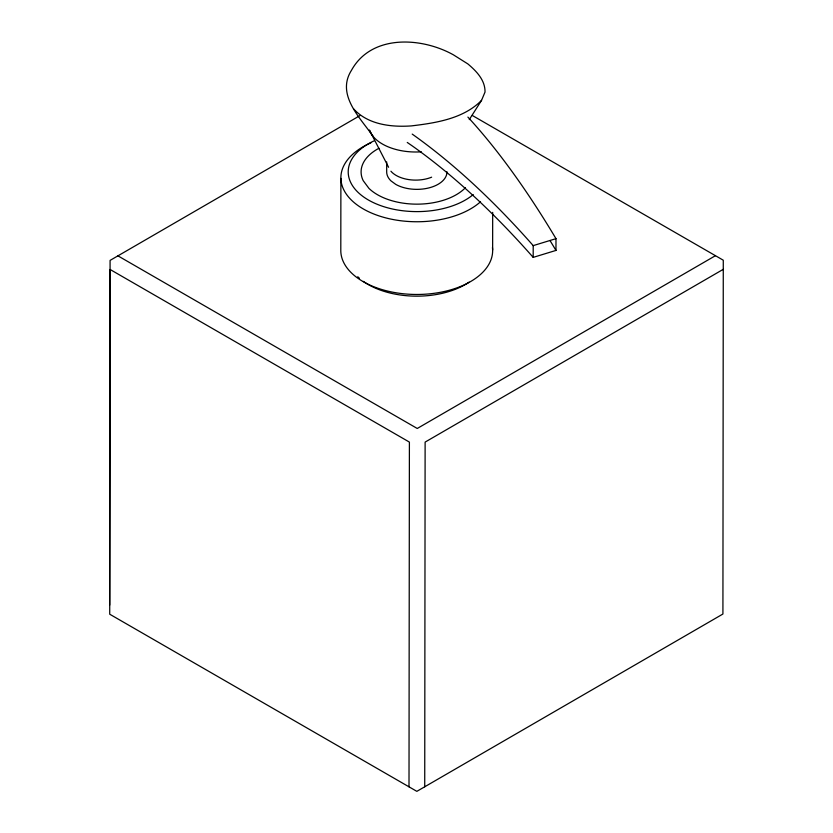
<?xml version="1.0" encoding="UTF-8"?>
<svg xmlns="http://www.w3.org/2000/svg" width="833" height="833" viewBox="0 0 833 833"><rect width="100%" height="100%" fill="white"/><g stroke="black" fill="none" stroke-linecap="round" stroke-linejoin="round"><path stroke-width="1.25" d="M109.685 605.122L110.081 260.396L359.887 115.641M340.895 178.377L340.801 251.097A75.928 43.899 0.1 0 0 419.936 294.434A75.928 43.899 0.1 0 0 492.449 247.516M386.689 161.914L386.679 172.15A30.144 17.431 0.1 0 0 390.916 180.834L395.79 184.405A30.144 17.431 0.1 0 0 428.724 187.956A30.144 17.431 0.1 0 0 446.957 171.723M409.003 786.821L409.399 442.094L110.112 269.486L109.717 614.213L416.844 791.35L722.919 614.025L723.283 260.208L472.373 115.506M424.726 786.821L425.122 442.094L723.315 269.298M492.636 250.046L492.678 212.394M467.896 117.089A799.191 256.679 76.2 0 1 555.986 238.665L555.975 250.421L533.193 257.376L533.203 245.62A799.191 352.359 69.7 0 0 412.21 134.103M469.281 119.598L481.526 100.397L485.025 92.057C485.254 80.093 476.351 71.107 467.854 63.912L453.433 54.853C421.56 37.048 371.456 34.049 351.474 70.305C335.834 94.931 360.502 117.994 373.413 136.799M481.526 100.397C463.408 118.765 435.951 122.961 411.335 125.908C391.073 127.303 367.967 124.679 353.546 108.8M715.443 255.689L417.25 428.474L117.963 255.866M533.203 245.62L555.986 238.665M407.254 142.453L412.189 145.858A799.191 352.359 69.7 0 1 533.193 257.376M388.594 167.277L369.425 130.052A47.2 27.291 0.1 0 0 421.352 151.814M465.439 187.706A55.717 32.216 0.1 0 1 368.946 188.383L363.198 180.646A55.717 32.216 0.1 0 1 378.963 148.264M469.146 282.116A68.608 39.672 0.1 0 1 363.355 281.387M359.481 278.326A68.608 39.672 0.1 0 1 357.763 276.733M473.238 194.558A68.608 39.672 0.1 0 1 369.852 200.815A68.608 39.672 0.1 0 1 374.319 140.756M431.64 177.179A27.604 15.962 0.1 0 1 390.927 171.223M550.009 240.55A799.191 256.679 76.2 0 1 555.975 250.421M480.506 201.794A75.928 43.899 0.1 0 1 365.146 209.978A75.928 43.899 0.1 0 1 370.914 142.839"/></g></svg>
